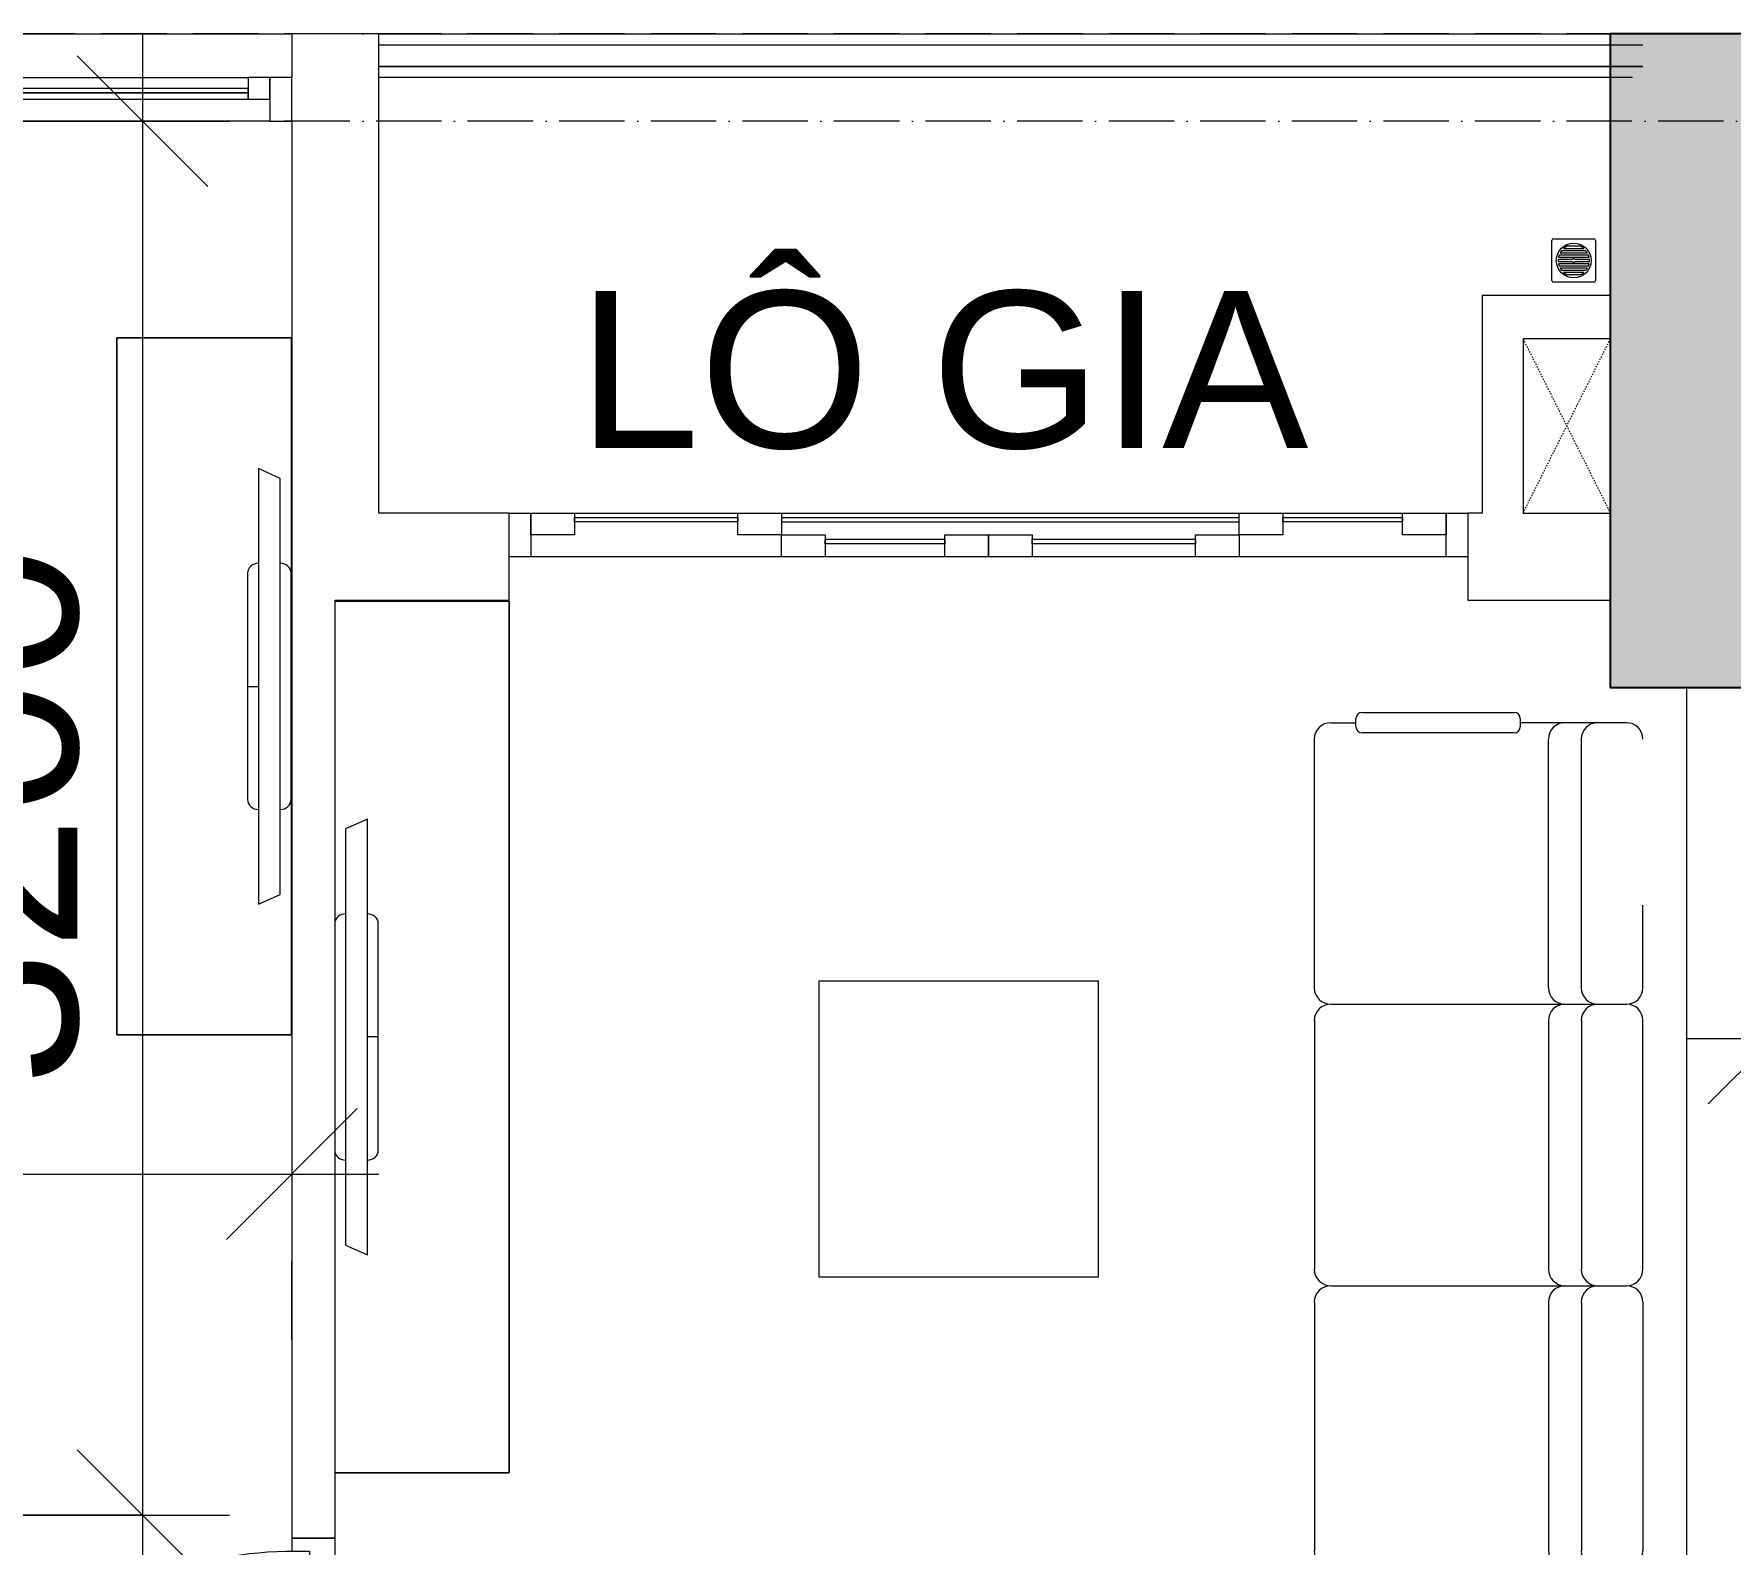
# Model space of a CAD drawing. Header units: millimetres. Extents: x -20144 to 122974, y -38328 to 48263.
# Drawn here: x 28409 to 32300, y 39134 to 42600 of the extents above; entities that cross this region are included whole.
import ezdxf

# ---------------------------------------------------------------- set-up
doc = ezdxf.new("R2010")
doc.units = ezdxf.units.MM
doc.linetypes.add('Dash', pattern=[6.35, 3.175, -3.175])
doc.linetypes.add('Grid Line', pattern=[4.2, 3, -0.6, 0, -0.6])
for name, color, linetype, lineweight in [('A-DETL-GENF', 31, 'Continuous', 5), ('A-DETL-GENF-HDLN', 161, 'Dash', 5), ('CHU', 181, 'Continuous', 5), ('CUA', 31, 'Continuous', 9), ('DIM', 1, 'Continuous', 5), ('DIM-200', 1, 'Continuous', 5), ('NET THAY 1', 41, 'Continuous', 5), ('NET-CAT', 3, 'Continuous', 15), ('NET-THAY', 2, 'Continuous', 9), ('THIET BI', 44, 'Continuous', 5), ('THIET-BI', 44, 'Continuous', 5), ('TRUC', 225, 'Continuous', 5), ('X-COT HAM$0$LC.HA', 8, 'Continuous', 9)]:
    doc.layers.add(name, color=color, linetype=linetype, lineweight=lineweight)
doc.styles.add('Arial_3', font='arial_0.ttf', dxfattribs={"height": 400})
doc.styles.add('Arial_4', font='arial_0.ttf', dxfattribs={"height": 360})
doc.dimstyles.new('Diagonal_-_2mm_Arial', dxfattribs={"dimscale": 304.8, "dimtxt": 408.10376, "dimasz": 0.984252, "dimexe": 0.656168, "dimexo": 4.593176, "dimgap": 0.098425, "dimtad": 1, "dimdec": 0, "dimzin": 0, "dimdsep": 46, "dimtxsty": 'Arial_3', "dimblk1": 'OBLIQUE', "dimblk2": 'OBLIQUE', "dimsah": 1, "dimcen": 0.09, "dimdle": 0.656168, "dimazin": 0, "dimtfac": 1, "dimtdec": 4, "dimtix": 1, "dimtmove": 0, "dimatfit": 3, "dimfxl": 0, "dimtvp": 1, "dimtolj": 1, "dimtzin": 0, "dimlwd": 9, "dimlwe": 9, "dimarcsym": 0})

# ---------------------------------------------------------------- blocks, each defined once
blk = doc.blocks.new('ALC1807-ASCENT PLAZA-KET CAU_rvt-1-MẶT BẰNG TẦNG 5 ĐẾN TẦNG 22')
at = {"layer": 'X-COT HAM$0$LC.HA'}
h = blk.add_hatch(color=256, dxfattribs=at)
h.dxf.hatch_style = 1
h.paths.add_polyline_path([(32525.5, 42599.9), (32025.5, 42599.9), (32025.5, 41099.9), (32525.5, 41099.9)])
at = {"ltscale": 1000}
blk.add_lwpolyline([(32525.5, 42599.9), (32025.5, 42599.9), (32025.5, 41099.9), (32525.5, 41099.9)], close=True, dxfattribs=at)
blk = doc.blocks.new('X-PHEU - X-PHEU-1231512-MẶT BẰNG TẦNG 5 ĐẾN TẦNG 22')
at = {"layer": 'THIET-BI'}
for p, q in [((25, 29), (25, 121)), ((29, 125), (121, 125)), ((125, 121), (125, 29)), ((42.5, 90.5), (42.5, 59.5)), ((47.5, 51.8), (47.5, 98.2)), ((52.5, 103.1), (52.5, 46.9)), ((57.5, 43.5), (57.5, 106.5)), ((62.5, 108.8), (62.5, 41.2)), ((67.5, 39.8), (67.5, 110.2)), ((72.5, 110.9), (72.5, 78.1)), ((77.5, 78.1), (77.5, 110.9)), ((82.5, 110.2), (82.5, 39.8)), ((87.5, 41.2), (87.5, 108.8)), ((92.5, 106.5), (92.5, 43.5)), ((97.5, 46.9), (97.5, 103.1)), ((102.5, 98.2), (102.5, 51.8)), ((107.5, 59.5), (107.5, 90.5)), ((72.5, 71.9), (72.5, 39.1)), ((77.5, 39.1), (77.5, 71.9)), ((121, 25), (29, 25))]:
    blk.add_line(p, q, dxfattribs=at)
blk.add_circle((75, 75), 40, dxfattribs=at)
for centre, radius, start, end in [((29, 121), 4, 90, 180), ((121, 121), 4, 0, 90), ((75, 75), 36, 139.8082, 154.5256), ((75, 75), 36, 119.0853, 128.6822), ((75, 75), 36, 102.0247, 110.3175), ((75, 75), 4, 128.6822, 231.3178), ((75, 75), 36, 90, 93.9821), ((75, 75), 36, 86.0179, 90), ((75, 75), 4, 308.6822, 51.3178), ((75, 75), 36, 69.6825, 77.9753), ((75, 75), 36, 51.3178, 60.9147), ((75, 75), 36, 25.4744, 40.1918), ((75, 75), 36, 205.4744, 220.1918), ((75, 75), 36, 231.3178, 240.9147), ((75, 75), 36, 249.6825, 257.9753), ((75, 75), 36, 266.0179, 270), ((75, 75), 36, 270, 273.9821), ((75, 75), 36, 282.0247, 290.3175), ((75, 75), 36, 299.0853, 308.6822), ((75, 75), 36, 319.8082, 334.5256), ((29, 29), 4, 180, 270), ((121, 29), 4, 270, 360)]:
    blk.add_arc(centre, radius, start, end, dxfattribs=at)
blk = doc.blocks.new('X-SOFA1 - X-SOFA-V57-MẶT BẰNG TẦNG 5 ĐẾN TẦNG 22')
at = {"layer": 'THIET BI'}
for p, q in [((-658.4, 959.8), (-658.4, 978.7)), ((-644.3, 992.8), (-295.7, 992.8)), ((-281.5, 978.7), (-281.5, 959.8)), ((-716.2, 969.2), (-658.4, 969.2)), ((-295.7, 945.7), (-644.3, 945.7)), ((-103.7, 969.2), (-281.5, 969.2)), ((-37.7, 969.2), (-103.7, 969.2)), ((-753.8, 360.8), (-753.8, 931.5)), ((-216.7, 360.8), (-216.7, 931.5)), ((-141.3, 360.8), (-141.3, 931.5)), ((0, 360.8), (0, 550)), ((-1890, 376.4), (-1250, 376.4)), ((-1890, -303.6), (-1890, 376.4)), ((-1890, -303.6), (-1890, 376.4)), ((-1890, 376.4), (-1250, 376.4)), ((-1250, 376.4), (-1250, -303.6)), ((-1250, 376.4), (-1250, -303.6)), ((-716.2, 323.1), (-37.7, 323.1)), ((-753.8, 285.4), (-753.8, -285.4)), ((-216.7, 285.4), (-216.7, -285.4)), ((-141.3, 285.4), (-141.3, -285.4)), ((0, -285.4), (0, 285.4)), ((-1250, -303.6), (-1890, -303.6)), ((-1250, -303.6), (-1890, -303.6)), ((-716.2, -323.1), (-103.7, -323.1)), ((-103.7, -323.1), (-37.7, -323.1)), ((-753.8, -360.8), (-753.8, -931.5)), ((-216.7, -360.8), (-216.7, -931.5)), ((-141.3, -360.8), (-141.3, -931.5)), ((0, -360.8), (0, -931.5)), ((-716.2, -969.2), (-658.4, -969.2)), ((-658.4, -959.8), (-658.4, -978.7)), ((-295.7, -945.7), (-644.3, -945.7)), ((-281.5, -978.7), (-281.5, -959.8)), ((-281.5, -969.2), (-103.7, -969.2)), ((-103.7, -969.2), (-37.7, -969.2)), ((-644.3, -992.8), (-295.7, -992.8))]:
    blk.add_line(p, q, dxfattribs=at)
for centre, radius, start, end in [((-644.3, 978.7), 14.1, 90, 180), ((-295.7, 978.7), 14.1, 0, 90), ((-716.2, 931.5), 37.7, 90, 180), ((-644.3, 959.8), 14.1, 180, 270), ((-295.7, 959.8), 14.1, 270, 0), ((-179, 931.5), 37.7, 90, 180), ((-103.7, 931.5), 37.7, 90, 180), ((-37.7, 931.5), 37.7, 0, 90), ((-716.2, 360.8), 37.7, 180, 270), ((-179, 360.8), 37.7, 180, 270), ((-103.7, 360.8), 37.7, 180, 270), ((-37.7, 360.8), 37.7, 270, 0), ((-716.2, 285.4), 37.7, 90, 180), ((-179, 285.4), 37.7, 90, 180), ((-103.7, 285.4), 37.7, 90, 180), ((-37.7, 285.4), 37.7, 360, 90), ((-716.2, -285.4), 37.7, 180, 270), ((-179, -285.4), 37.7, 180, 270), ((-103.7, -285.4), 37.7, 180, 270), ((-37.7, -285.4), 37.7, 270, 0), ((-716.2, -360.8), 37.7, 90, 180), ((-179, -360.8), 37.7, 90, 180), ((-103.7, -360.8), 37.7, 90, 180), ((-37.7, -360.8), 37.7, 360, 90), ((-716.2, -931.5), 37.7, 180, 270), ((-179, -931.5), 37.7, 180, 270), ((-103.7, -931.5), 37.7, 180, 270), ((-37.7, -931.5), 37.7, 270, 0), ((-644.3, -959.8), 14.1, 90, 180), ((-295.7, -959.8), 14.1, 0, 90), ((-644.3, -978.7), 14.1, 180, 270), ((-295.7, -978.7), 14.1, 270, 0)]:
    blk.add_arc(centre, radius, start, end, dxfattribs=at)
blk = doc.blocks.new('X-TV1 - X-TV-1366096-MẶT BẰNG TẦNG 5 ĐẾN TẦNG 22')
at = {"layer": 'THIET BI'}
for p, q in [((0, -400), (0, -1.4)), ((0, -1.4), (0, -400)), ((522.5, -25), (500, -75)), ((1477.5, -25), (522.5, -25)), ((1500, -75), (1477.5, -25)), ((2000, -1.3), (2000, -400)), ((2000, -400), (2000, -1.3)), ((500, -75), (1500, -75)), ((1000, -100), (1000, -75)), ((740, -100), (1260, -100)), ((2000, -400), (0, -400)), ((0, -400), (2000, -400))]:
    blk.add_line(p, q, dxfattribs=at)
for centre, start_param, end_param in [((740, -25), 0.148698, 1.570796), ((1260, -25), 4.712389, 6.134487), ((740, -75), 1.570796, 3.141593), ((1260, -75), 3.141593, 4.712389)]:
    blk.add_ellipse(centre, major_axis=(0, 25), ratio=0.9, start_param=start_param, end_param=end_param, dxfattribs=at)
blk = doc.blocks.new('X-TV1 - X-TV 4-1366098-MẶT BẰNG TẦNG 5 ĐẾN TẦNG 22')
at = {"layer": 'THIET BI'}
for p, q in [((0, 0), (1600, 0)), ((0, -400), (0, 0)), ((0, 0), (0, -400)), ((1060, 0), (540, 0)), ((1600, 0), (1600, -400)), ((1600, -400), (1600, 0)), ((322.5, -25), (300, -75)), ((1277.5, -25), (322.5, -25)), ((1300, -75), (1277.5, -25)), ((300, -75), (1300, -75)), ((800, -100), (800, -75)), ((540, -100), (1060, -100)), ((1600, -400), (0, -400)), ((0, -400), (1600, -400))]:
    blk.add_line(p, q, dxfattribs=at)
for centre, start_param, end_param in [((540, -25), 0, 1.570796), ((1060, -25), 4.712389, 6.283185), ((540, -75), 1.570796, 3.141593), ((1060, -75), 3.141593, 4.712389)]:
    blk.add_ellipse(centre, major_axis=(0, 25), ratio=0.9, start_param=start_param, end_param=end_param, dxfattribs=at)
blk = doc.blocks.new('CUA PHONG NGU - Type 1-1365721-MẶT BẰNG TẦNG 5 ĐẾN TẦNG 22')
at = {"layer": 'CUA'}
for p, q in [((-317.5, 890.3), (-277.5, 890.3)), ((-317.5, 52.3), (-317.5, 890.3)), ((-277.5, 890.3), (-277.5, 52.3)), ((-277.5, 52.3), (-317.5, 52.3))]:
    blk.add_line(p, q, dxfattribs=at)
at = {"layer": 'CUA', "lineweight": 5}
for p, q in [((-318.5, 52.3), (-348.5, 52.3)), ((-348.5, 52.3), (-348.5, -47.7)), ((-318.5, 11.3), (-318.5, 52.3)), ((551.5, 52.3), (521.5, 52.3)), ((521.5, 52.3), (521.5, 11.3)), ((551.5, -47.7), (551.5, 52.3)), ((-298.5, 11.3), (-318.5, 11.3)), ((-298.5, -47.7), (-298.5, 11.3)), ((521.5, 11.3), (501.5, 11.3)), ((501.5, 11.3), (501.5, -47.7)), ((-348.5, -47.7), (-298.5, -47.7)), ((501.5, -47.7), (551.5, -47.7))]:
    blk.add_line(p, q, dxfattribs=at)
blk.add_arc((-317.5, 52.3), 838, 359.5, 90, dxfattribs=at)
blk = doc.blocks.new('CUA LO GIA - DB6-V58-MẶT BẰNG TẦNG 5 ĐẾN TẦNG 22')
at = {"layer": 'CUA'}
for p, q in [((-1100, 0), (-1050, 0)), ((-1100, -100), (-1100, 0)), ((-1050, 0), (-1050, -100)), ((-1050, 0), (-575, 0)), ((-575, 0), (-475, 0)), ((-575, -50), (-575, 0)), ((-475, 0), (-475, -50)), ((-475, 0), (-100, 0)), ((-100, 0), (0, 0)), ((-100, -50), (-100, 0)), ((0, 0), (100, 0)), ((0, -50), (0, 0)), ((0, 0), (0, -50)), ((100, 0), (100, -50)), ((100, 0), (375, 0)), ((375, 0), (475, 0)), ((375, -50), (375, 0)), ((475, 0), (475, -50)), ((475, 0), (1050, 0)), ((1050, 0), (1100, 0)), ((1050, -100), (1050, 0)), ((1100, 0), (1100, -100)), ((-475, -30), (-100, -30)), ((-475, -40), (-475, -30)), ((-100, -30), (-100, -40)), ((100, -30), (375, -30)), ((100, -40), (100, -30)), ((375, -30), (375, -40)), ((-1050, -50), (-950, -50)), ((-1050, -100), (-1050, -50)), ((-950, -50), (-950, -100)), ((-675, -50), (-575, -50)), ((-675, -100), (-675, -50)), ((-475, -50), (-575, -50)), ((-575, -50), (-575, -100)), ((-100, -40), (-475, -40)), ((0, -50), (-100, -50)), ((100, -50), (0, -50)), ((375, -40), (100, -40)), ((475, -50), (375, -50)), ((475, -50), (575, -50)), ((475, -100), (475, -50)), ((575, -50), (575, -100)), ((950, -50), (1050, -50)), ((950, -100), (950, -50)), ((1050, -50), (1050, -100)), ((-1050, -100), (-1100, -100)), ((-950, -100), (-1050, -100)), ((-950, -80), (-675, -80)), ((-950, -90), (-950, -80)), ((-675, -90), (-950, -90)), ((-675, -100), (-950, -100)), ((-675, -80), (-675, -90)), ((-575, -100), (-675, -100)), ((473.9, -80), (-575, -80)), ((473.9, -90), (-575, -90)), ((473.9, -100), (-575, -100)), ((575, -100), (475, -100)), ((575, -80), (950, -80)), ((575, -90), (575, -80)), ((950, -90), (575, -90)), ((950, -100), (575, -100)), ((950, -80), (950, -90)), ((1050, -100), (950, -100)), ((1100, -100), (1050, -100))]:
    blk.add_line(p, q, dxfattribs=at)
blk = doc.blocks.new('X-PHONG NGU 2 - X-PHONG NGU 2_Recovery_-1759957-MẶT BẰNG TẦNG 5 ĐẾN TẦNG 22')
at = {"layer": 'CUA'}
for p, q in [((-1000, 0), (-1050, 0)), ((-1050, 0), (-1050, -100)), ((-450, 0), (-1000, 0)), ((-1000, 0), (-1000, -75)), ((-1000, -100), (-1000, 0)), ((-450, -75), (-450, 0)), ((-400, 0), (-450, 0)), ((-450, 0), (-450, -100)), ((300, 0), (-400, 0)), ((-400, 0), (-400, -50)), ((-400, -100), (-400, 0)), ((300, -50), (300, 0)), ((350, 0), (300, 0)), ((300, 0), (300, -50)), ((350, -50), (350, 0)), ((350, 0), (950, 0)), ((1000, 0), (950, 0)), ((950, 0), (950, -50)), ((1050, 0), (1000, 0)), ((1000, 0), (1000, -100)), ((1000, -50), (1000, 0)), ((1050, -100), (1050, 0)), ((950, -25), (350, -25)), ((350, -25), (350, -35)), ((350, -35), (950, -35)), ((950, -35), (350, -35)), ((350, -35), (350, -50)), ((950, -35), (950, -25)), ((950, -50), (950, -35)), ((-450, -75), (-1000, -75)), ((-1000, -75), (-1000, -85)), ((-1000, -75), (-450, -75)), ((-450, -85), (-450, -75)), ((-400, -50), (300, -50)), ((-350, -50), (-400, -50)), ((-400, -50), (-400, -100)), ((-350, -100), (-350, -50)), ((250, -75), (-350, -75)), ((-350, -75), (-350, -85)), ((300, -50), (250, -50)), ((250, -50), (250, -100)), ((250, -85), (250, -75)), ((300, -50), (350, -50)), ((300, -100), (300, -50)), ((350, -50), (950, -50)), ((950, -50), (1000, -50)), ((-1050, -100), (-1000, -100)), ((-1000, -85), (-450, -85)), ((-450, -100), (-1000, -100)), ((-450, -100), (-400, -100)), ((-400, -100), (-350, -100)), ((-350, -85), (250, -85)), ((250, -85), (-350, -85)), ((-350, -85), (-350, -100)), ((-350, -100), (250, -100)), ((250, -100), (250, -85)), ((250, -100), (300, -100)), ((1000, -100), (300, -100)), ((1000, -100), (1050, -100))]:
    blk.add_line(p, q, dxfattribs=at)
blk = doc.blocks.new('Top Rail Type - Top Rail_Internal_-1915021-MẶT BẰNG TẦNG 5 ĐẾN TẦNG 22')
at = {"layer": 'NET THAY 1'}
for p, q in [((29200.5, 42574.9), (32100.5, 42574.9)), ((32100.5, 42524.9), (29200.5, 42524.9))]:
    blk.add_line(p, q, dxfattribs=at)
blk = doc.blocks.new('Top Rail Type - Top Rail_Internal_-V72-MẶT BẰNG TẦNG 5 ĐẾN TẦNG 22')
at = {"layer": 'NET THAY 1'}
for p, q in [((29200.5, 42574.9), (32100.5, 42574.9)), ((29200.5, 42524.9), (32100.5, 42524.9))]:
    blk.add_line(p, q, dxfattribs=at)
blk = doc.blocks.new('Family2 - Family1-1830951-MẶT BẰNG TẦNG 5 ĐẾN TẦNG 22')
at = {"layer": 'A-DETL-GENF'}
for p, q in [((200, 400), (0, 400)), ((0, 400), (0, 0)), ((200, 0), (200, 400)), ((0, 0), (200, 0))]:
    blk.add_line(p, q, dxfattribs=at)
at = {"layer": 'A-DETL-GENF-HDLN'}
for p, q in [((0, 400), (200, 0.8)), ((0, 0), (200, 399.2))]:
    blk.add_line(p, q, dxfattribs=at)
blk = doc.blocks.new('_Oblique')
at = {"color": 0, "linetype": 'ByBlock', "lineweight": -2}
blk.add_line((-0.5, -0.5), (0.5, 0.5), dxfattribs=at)
blk = doc.blocks.new('DIMBLOCK24-MẶT BẰNG TẦNG 5 ĐẾN TẦNG 22')
at = {"layer": 'Defpoints', "color": 0, "transparency": 16777216}
for p in [(32400.5, 41107), (35450.5, 41098.8), (35450.5, 40294.1)]:
    blk.add_point(p, dxfattribs=at)
at = {"layer": 'DIM', "color": 0, "lineweight": 9, "transparency": 16777216}
for p, q in [((32200.5, 40294.1), (35650.5, 40294.1)), ((32400.5, 39707), (32400.5, 40094.1)), ((35450.5, 39698.8), (35450.5, 40094.1))]:
    blk.add_line(p, q, dxfattribs=at)
at = {"layer": 'DIM', "color": 0, "lineweight": 9, "transparency": 16777216, "xscale": 300, "yscale": 300, "zscale": 300, "rotation": 180}
blk.add_blockref('_Oblique', (32400.5, 40294.1), dxfattribs=at)
at = {"layer": 'DIM', "color": 0, "lineweight": 9, "transparency": 16777216, "xscale": 300, "yscale": 300, "zscale": 300}
blk.add_blockref('_Oblique', (35450.5, 40294.1), dxfattribs=at)
at = {"layer": 'DIM', "color": 0, "lineweight": 9, "transparency": 16777216, "insert": (33925.5, 40528.4), "char_height": 400, "attachment_point": 5, "style": 'Arial_3'}
blk.add_mtext('\\A1;3050', dxfattribs=at)
blk = doc.blocks.new('DIMBLOCK28-MẶT BẰNG TẦNG 5 ĐẾN TẦNG 22')
at = {"layer": 'Defpoints', "color": 0, "transparency": 16777216}
for p in [(25900.5, 40999.7), (29000.5, 41002.8), (29000.5, 39983.2)]:
    blk.add_point(p, dxfattribs=at)
at = {"layer": 'DIM', "color": 0, "lineweight": 9, "transparency": 16777216}
for p, q in [((25700.5, 39983.2), (29200.5, 39983.2)), ((25900.5, 39599.7), (25900.5, 39783.2)), ((29000.5, 39602.8), (29000.5, 39783.2))]:
    blk.add_line(p, q, dxfattribs=at)
at = {"layer": 'DIM', "color": 0, "lineweight": 9, "transparency": 16777216, "xscale": 300, "yscale": 300, "zscale": 300, "rotation": 180}
blk.add_blockref('_Oblique', (25900.5, 39983.2), dxfattribs=at)
at = {"layer": 'DIM', "color": 0, "lineweight": 9, "transparency": 16777216, "xscale": 300, "yscale": 300, "zscale": 300}
blk.add_blockref('_Oblique', (29000.5, 39983.2), dxfattribs=at)
at = {"layer": 'DIM', "color": 0, "lineweight": 9, "transparency": 16777216, "insert": (27450.5, 40217.6), "char_height": 400, "attachment_point": 5, "style": 'Arial_3'}
blk.add_mtext('\\A1;3100', dxfattribs=at)
blk = doc.blocks.new('DIMBLOCK29-MẶT BẰNG TẦNG 5 ĐẾN TẦNG 22')
at = {"layer": 'DIM-200', "lineweight": 9, "transparency": 16777216}
for p, q in [((28658, 42599.9), (28658, 38999.9)), ((28658, 42399.9), (28508, 42549.9)), ((28060.8, 42399.9), (28858, 42399.9)), ((28658, 42399.9), (28060.8, 42399.9)), ((28658, 42399.9), (28808, 42249.9)), ((28658, 39199.9), (28508, 39349.9)), ((28291.7, 39199.9), (28858, 39199.9)), ((28658, 39199.9), (28291.7, 39199.9)), ((28658, 39199.9), (28808, 39049.9))]:
    blk.add_line(p, q, dxfattribs=at)
at = {"layer": 'DIM-200', "color": 0, "lineweight": 9, "transparency": 16777216, "insert": (28108.7, 40184.6), "char_height": 400, "width": 1476.708, "attachment_point": 1, "rotation": 90, "line_spacing_factor": 0.941778, "style": 'Arial_3'}
blk.add_mtext('3200', dxfattribs=at)

msp = doc.modelspace()

# ---------------------------------------------------------------- linework, layer by layer
at = {"layer": 'NET-CAT'}
for p, q in [((29200.5, 42599.9), (29000.5, 42599.9)), ((29000.5, 42599.9), (29000.5, 42499.9)), ((29200.5, 41499.9), (29200.5, 42599.9)), ((29000.5, 42399.9), (29000.5, 41499.9)), ((31731.8, 41999.9), (31731.8, 41499.9)), ((32025.5, 41999.9), (31731.8, 41999.9)), ((29000.5, 41499.9), (29000.5, 39147.7)), ((29499.1, 41499.9), (29200.5, 41499.9)), ((31725.5, 41499.9), (31699.1, 41499.9)), ((31731.8, 41499.9), (31725.5, 41499.9)), ((29499.1, 41299.9), (29499.1, 41399.9)), ((31699.1, 41399.9), (31699.1, 41299.9)), ((29100.5, 41299.9), (29499.1, 41299.9)), ((29100.5, 39147.7), (29100.5, 41299.9)), ((31699.1, 41299.9), (31725.5, 41299.9)), ((31725.5, 41299.9), (32025.5, 41299.9)), ((32200.5, 41099.9), (32200.5, 35749.9)), ((29000.5, 39147.7), (29100.5, 39147.7))]:
    msp.add_line(p, q, dxfattribs=at)
at = {"layer": 'NET-THAY'}
for p, q in [((26900.5, 42599.9), (29000.5, 42599.9)), ((29200.5, 42599.9), (32076.9, 42599.9)), ((32076.9, 42499.9), (29200.5, 42499.9))]:
    msp.add_line(p, q, dxfattribs=at)
at = {"layer": 'TRUC', "linetype": 'Grid Line', "ltscale": 50}
for p, q in [((43000.5, 42599.9), (-11036.3, 42599.9)), ((43000.5, 42399.9), (-14407, 42399.9))]:
    msp.add_line(p, q, dxfattribs=at)

# ---------------------------------------------------------------- block references
at = {"lineweight": 5}
msp.add_blockref('ALC1807-ASCENT PLAZA-KET CAU_rvt-1-MẶT BẰNG TẦNG 5 ĐẾN TẦNG 22', (0, 0), dxfattribs=at)
at = {"layer": 'A-DETL-GENF'}
msp.add_blockref('Family2 - Family1-1830951-MẶT BẰNG TẦNG 5 ĐẾN TẦNG 22', (31825.5, 41499.9), dxfattribs=at)
at = {"layer": 'CUA'}
msp.add_blockref('X-PHONG NGU 2 - X-PHONG NGU 2_Recovery_-1759957-MẶT BẰNG TẦNG 5 ĐẾN TẦNG 22', (27950.5, 42499.9), dxfattribs=at)
for name, p, rotation in [('CUA LO GIA - DB6-V58-MẶT BẰNG TẦNG 5 ĐẾN TẦNG 22', (30599.1, 41399.9), 180), ('CUA PHONG NGU - Type 1-1365721-MẶT BẰNG TẦNG 5 ĐẾN TẦNG 22', (29052.8, 38596.2), 90.00000000000018)]:
    msp.add_blockref(name, p, dxfattribs=dict(at, rotation=rotation))
at = {"layer": 'NET THAY 1'}
for name in ['Top Rail Type - Top Rail_Internal_-1915021-MẶT BẰNG TẦNG 5 ĐẾN TẦNG 22', 'Top Rail Type - Top Rail_Internal_-V72-MẶT BẰNG TẦNG 5 ĐẾN TẦNG 22']:
    msp.add_blockref(name, (0, 0), dxfattribs=at)
at = {"layer": 'THIET BI'}
for name, p, rotation in [('X-TV1 - X-TV 4-1366098-MẶT BẰNG TẦNG 5 ĐẾN TẦNG 22', (28999.1, 41902.4), 270.0000000042414), ('X-TV1 - X-TV-1366096-MẶT BẰNG TẦNG 5 ĐẾN TẦNG 22', (29099.1, 39297.7), 90.00000000424181)]:
    msp.add_blockref(name, p, dxfattribs=dict(at, rotation=rotation))
msp.add_blockref('X-SOFA1 - X-SOFA-V57-MẶT BẰNG TẦNG 5 ĐẾN TẦNG 22', (32100.5, 40049.9), dxfattribs=at)
at = {"layer": 'THIET-BI', "rotation": 269.9999999999997}
msp.add_blockref('X-PHEU - X-PHEU-1231512-MẶT BẰNG TẦNG 5 ĐẾN TẦNG 22', (31866.8, 42154.9), dxfattribs=at)

# ---------------------------------------------------------------- texts
at = {"layer": 'CHU', "color": 7, "insert": (31333, 42009.7), "char_height": 360, "width": 1922.808, "attachment_point": 3, "line_spacing_factor": 0.936439, "style": 'Arial_4'}
msp.add_mtext('\\pt2540.0016,5079.9996,7620.0012,10159.9992,12700.0008,15239.9988,17780.0004,20319.9984,22860,25400.0016,27939.9996,30480.0012,33019.9992,35560.0008,38099.9988,40640.0004,43179.9984,45720,48260.0016,50799.9996,53340.0012,55879.9992,58420.0008,60959.9988,63500.0004,66039.9984,68580,71120.0016,73659.9996,76200.0012,78739.9992,81280.0008;LÔ GIA', dxfattribs=at)

# ---------------------------------------------------------------- dimensions: what is measured, and where the dimension line sits
at = {"layer": 'DIM', "lineweight": 9}
dim = msp.add_linear_dim(base=(28658, 39199.9), p1=(29460.8, 42399.9), p2=(26891.7, 39199.9), angle=90, dimstyle='Diagonal_-_2mm_Arial', override={"dimpost": '<>', "dimfxl": 4103.700376}, dxfattribs=at)
dim.commit()
dim.dimension.update_dxf_attribs({"geometry": 'DIMBLOCK29-MẶT BẰNG TẦNG 5 ĐẾN TẦNG 22', "text_midpoint": (28423.6, 40799.9)})
for base, p1, p2, override, picture, middle in [((35450.5, 40294.1), (32400.5, 41107), (35450.5, 41098.8), {"dimpost": '<>', "dimfxl": 3050}, 'DIMBLOCK24-MẶT BẰNG TẦNG 5 ĐẾN TẦNG 22', (33925.5, 40528.4)), ((29000.5, 39983.2), (25900.5, 40999.7), (29000.5, 41002.8), {"dimpost": '<>', "dimfxl": 3100}, 'DIMBLOCK28-MẶT BẰNG TẦNG 5 ĐẾN TẦNG 22', (27450.5, 40217.6))]:
    dim = msp.add_linear_dim(base=base, p1=p1, p2=p2, dimstyle='Diagonal_-_2mm_Arial', override=override, dxfattribs=at)
    dim.commit()
    dim.dimension.update_dxf_attribs({"geometry": picture, "text_midpoint": middle})

doc.saveas('drawing.dxf')
